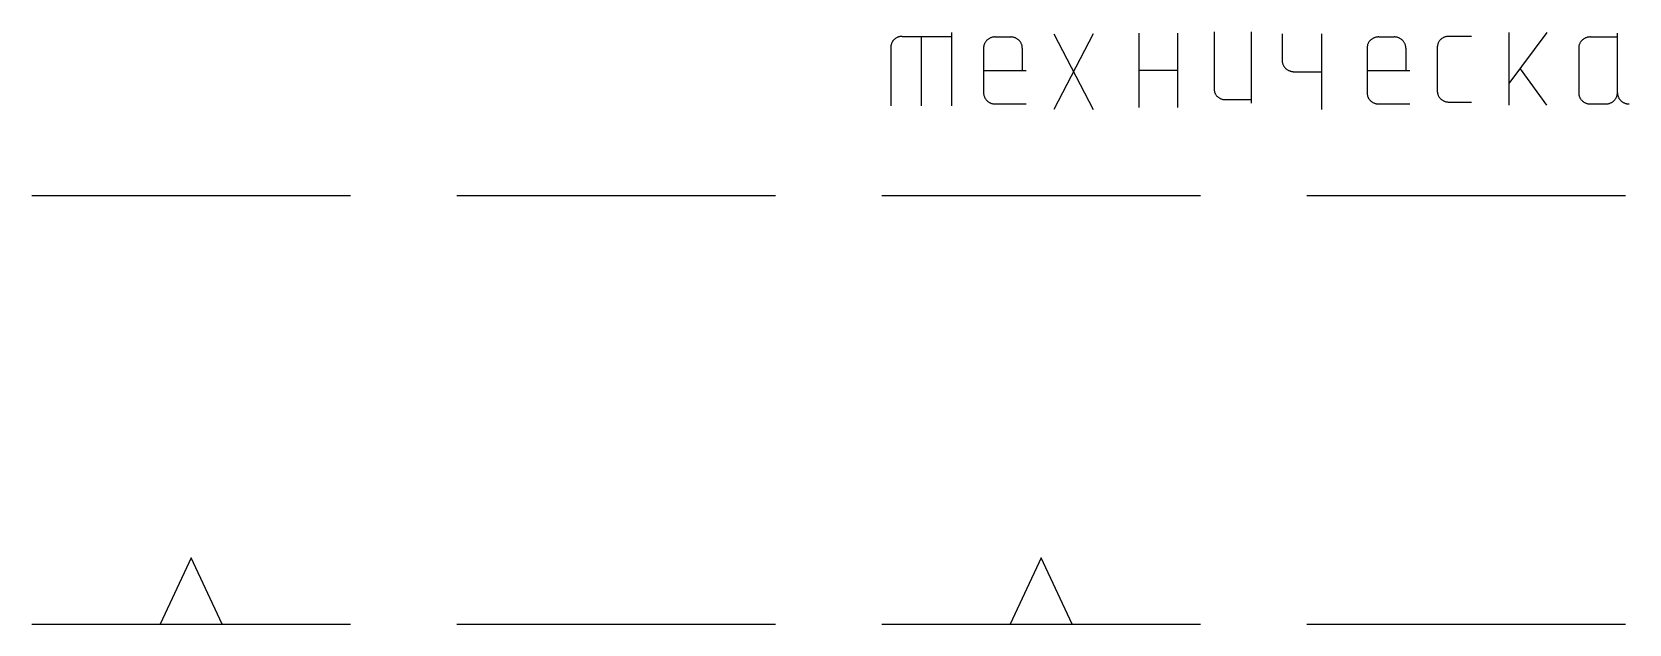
# Model space of a CAD drawing. Extents: x -2918 to -212, y 225 to 5715.
# Drawn here: x -297.89 to -276.4, y 944.57 to 952.55 of the extents above; entities that cross this region are included whole.
import ezdxf

# ---------------------------------------------------------------- set-up
doc = ezdxf.new("R2010")
doc.units = 0
doc.layers.get('0').update_dxf_attribs({"linetype": 'CONTINUOUS'})

# ---------------------------------------------------------------- blocks, each defined once
blk = doc.blocks.new('УСЛ__ОБОЗНАЧЕНИЯ_ГЕО_2')
at = {"color": 18, "linetype": 'CONTINUOUS'}
for p, q in [((189.346, -79.58), (190.011, -79.58)), ((189.601, -79.58), (189.601, -80.514)), ((190.011, -79.53), (190.011, -80.514)), ((190.596, -79.588), (190.805, -79.588)), ((191.916, -79.545), (191.385, -80.566)), ((191.385, -79.545), (191.916, -80.566)), ((192.528, -79.537), (192.528, -80.536)), ((193.048, -79.537), (193.048, -80.536)), ((193.542, -79.521), (193.542, -80.288)), ((194.04, -79.521), (194.04, -80.48)), ((194.456, -79.545), (194.456, -79.903)), ((194.987, -79.545), (194.987, -80.566)), ((195.756, -79.588), (195.964, -79.588)), ((197.508, -79.529), (197.508, -80.508)), ((198.017, -79.529), (197.508, -80.214)), ((198.603, -79.588), (198.967, -79.588)), ((198.967, -80.34), (198.967, -79.538)), ((189.192, -79.727), (189.192, -80.514)), ((190.44, -79.738), (190.44, -80.34)), ((190.961, -79.738), (190.961, -80.039)), ((195.599, -79.738), (195.599, -80.34)), ((196.12, -79.738), (196.12, -80.039)), ((196.544, -79.727), (196.544, -80.317)), ((198.446, -79.738), (198.446, -80.34)), ((190.44, -80.039), (191.013, -80.039)), ((192.528, -80.037), (193.048, -80.037)), ((194.615, -80.056), (194.987, -80.056)), ((195.599, -80.039), (196.173, -80.039)), ((198.017, -80.508), (197.661, -80.018)), ((190.596, -80.49), (191.013, -80.49)), ((193.691, -80.432), (194.04, -80.432)), ((195.756, -80.49), (196.173, -80.49)), ((196.697, -80.465), (197.004, -80.465)), ((198.603, -80.49), (198.811, -80.49)), ((177.639, -81.725), (181.926, -81.725)), ((183.355, -81.725), (187.642, -81.725)), ((189.072, -81.725), (193.359, -81.725)), ((194.788, -81.725), (199.075, -81.725)), ((179.783, -86.6), (179.366, -87.494)), ((180.199, -87.494), (179.783, -86.6)), ((191.215, -86.6), (190.798, -87.494)), ((191.632, -87.494), (191.215, -86.6)), ((177.639, -87.494), (181.926, -87.494)), ((179.366, -87.494), (180.199, -87.494)), ((183.355, -87.494), (187.642, -87.494)), ((189.072, -87.494), (193.359, -87.494)), ((190.798, -87.494), (191.632, -87.494)), ((194.788, -87.494), (199.075, -87.494))]:
    blk.add_line(p, q, dxfattribs=at)
at = {"color": 18, "linetype": 'CONTINUOUS', "flags": 128}
for points in [[(189.346, -79.58), (189.338, -79.58), (189.329, -79.581), (189.322, -79.582), (189.314, -79.583), (189.306, -79.585), (189.298, -79.587), (189.291, -79.59), (189.283, -79.593), (189.276, -79.596), (189.269, -79.599), (189.262, -79.604), (189.255, -79.608), (189.249, -79.612), (189.243, -79.618), (189.237, -79.623), (189.232, -79.629), (189.226, -79.634), (189.221, -79.641), (189.217, -79.647), (189.213, -79.653), (189.209, -79.66), (189.206, -79.667), (189.202, -79.674), (189.2, -79.682), (189.197, -79.689), (189.196, -79.697), (189.194, -79.704), (189.193, -79.712), (189.192, -79.719), (189.192, -79.727)], [(190.596, -79.588), (190.588, -79.588), (190.58, -79.589), (190.572, -79.59), (190.564, -79.591), (190.556, -79.593), (190.548, -79.595), (190.54, -79.598), (190.533, -79.601), (190.525, -79.604), (190.518, -79.608), (190.511, -79.612), (190.505, -79.617), (190.498, -79.622), (190.492, -79.627), (190.486, -79.632), (190.48, -79.638), (190.475, -79.644), (190.47, -79.65), (190.465, -79.657), (190.461, -79.663), (190.457, -79.67), (190.454, -79.677), (190.451, -79.685), (190.448, -79.692), (190.446, -79.7), (190.444, -79.707), (190.442, -79.715), (190.441, -79.723), (190.44, -79.73), (190.44, -79.738)], [(190.961, -79.738), (190.961, -79.73), (190.96, -79.723), (190.959, -79.715), (190.958, -79.707), (190.956, -79.7), (190.954, -79.692), (190.951, -79.685), (190.948, -79.677), (190.944, -79.67), (190.94, -79.663), (190.936, -79.657), (190.931, -79.65), (190.926, -79.644), (190.921, -79.638), (190.915, -79.632), (190.91, -79.627), (190.903, -79.622), (190.897, -79.617), (190.89, -79.612), (190.883, -79.608), (190.876, -79.604), (190.868, -79.601), (190.861, -79.598), (190.853, -79.595), (190.845, -79.593), (190.837, -79.591), (190.829, -79.59), (190.821, -79.589), (190.813, -79.588), (190.805, -79.588)], [(195.756, -79.588), (195.747, -79.588), (195.739, -79.589), (195.731, -79.59), (195.723, -79.591), (195.715, -79.593), (195.707, -79.595), (195.7, -79.598), (195.692, -79.601), (195.685, -79.604), (195.678, -79.608), (195.671, -79.612), (195.664, -79.617), (195.657, -79.622), (195.651, -79.627), (195.645, -79.632), (195.64, -79.638), (195.634, -79.644), (195.629, -79.65), (195.625, -79.657), (195.62, -79.663), (195.616, -79.67), (195.613, -79.677), (195.61, -79.685), (195.607, -79.692), (195.605, -79.7), (195.603, -79.707), (195.601, -79.715), (195.6, -79.723), (195.6, -79.73), (195.599, -79.738)], [(196.12, -79.738), (196.12, -79.73), (196.12, -79.723), (196.119, -79.715), (196.117, -79.707), (196.115, -79.7), (196.113, -79.692), (196.11, -79.685), (196.107, -79.677), (196.103, -79.67), (196.099, -79.663), (196.095, -79.657), (196.091, -79.65), (196.086, -79.644), (196.08, -79.638), (196.075, -79.632), (196.069, -79.627), (196.062, -79.622), (196.056, -79.617), (196.049, -79.612), (196.042, -79.608), (196.035, -79.604), (196.028, -79.601), (196.02, -79.598), (196.012, -79.595), (196.005, -79.593), (195.997, -79.591), (195.989, -79.59), (195.981, -79.589), (195.972, -79.588), (195.964, -79.588)], [(197.004, -79.58), (196.697, -79.58), (196.689, -79.58), (196.681, -79.581), (196.673, -79.582), (196.666, -79.583), (196.658, -79.585), (196.65, -79.587), (196.642, -79.59), (196.635, -79.593), (196.628, -79.596), (196.621, -79.599), (196.614, -79.604), (196.607, -79.608), (196.601, -79.612), (196.595, -79.618), (196.589, -79.623), (196.584, -79.629), (196.578, -79.634), (196.573, -79.641), (196.569, -79.647), (196.565, -79.653), (196.561, -79.66), (196.557, -79.667), (196.554, -79.674), (196.551, -79.682), (196.549, -79.689), (196.547, -79.697), (196.546, -79.704), (196.545, -79.712), (196.544, -79.719), (196.544, -79.727)], [(198.603, -79.588), (198.594, -79.588), (198.586, -79.589), (198.578, -79.59), (198.57, -79.591), (198.562, -79.593), (198.554, -79.595), (198.546, -79.598), (198.539, -79.601), (198.531, -79.604), (198.525, -79.608), (198.517, -79.612), (198.511, -79.617), (198.504, -79.622), (198.498, -79.627), (198.492, -79.632), (198.486, -79.638), (198.481, -79.644), (198.476, -79.65), (198.471, -79.657), (198.467, -79.663), (198.463, -79.67), (198.46, -79.677), (198.457, -79.685), (198.454, -79.692), (198.452, -79.7), (198.45, -79.707), (198.448, -79.715), (198.447, -79.723), (198.447, -79.73), (198.446, -79.738)], [(194.456, -79.903), (194.456, -79.911), (194.457, -79.919), (194.458, -79.927), (194.46, -79.935), (194.462, -79.942), (194.464, -79.95), (194.467, -79.958), (194.47, -79.965), (194.474, -79.972), (194.477, -79.979), (194.482, -79.986), (194.487, -79.993), (194.492, -79.999), (194.497, -80.005), (194.503, -80.011), (194.509, -80.017), (194.515, -80.022), (194.522, -80.027), (194.529, -80.031), (194.536, -80.035), (194.543, -80.039), (194.551, -80.042), (194.558, -80.046), (194.566, -80.048), (194.574, -80.051), (194.582, -80.052), (194.59, -80.054), (194.599, -80.055), (194.607, -80.056), (194.615, -80.056)], [(190.44, -80.34), (190.44, -80.347), (190.441, -80.355), (190.442, -80.363), (190.444, -80.371), (190.446, -80.378), (190.448, -80.386), (190.451, -80.393), (190.454, -80.401), (190.457, -80.408), (190.461, -80.415), (190.465, -80.421), (190.47, -80.428), (190.475, -80.434), (190.48, -80.44), (190.486, -80.446), (190.492, -80.451), (190.498, -80.456), (190.505, -80.461), (190.511, -80.466), (190.518, -80.47), (190.525, -80.474), (190.533, -80.477), (190.54, -80.48), (190.548, -80.483), (190.556, -80.485), (190.564, -80.487), (190.572, -80.488), (190.58, -80.489), (190.588, -80.49), (190.596, -80.49)], [(193.542, -80.288), (193.542, -80.296), (193.542, -80.303), (193.543, -80.311), (193.545, -80.318), (193.547, -80.325), (193.549, -80.333), (193.552, -80.34), (193.555, -80.347), (193.558, -80.354), (193.562, -80.36), (193.566, -80.367), (193.57, -80.373), (193.575, -80.379), (193.58, -80.385), (193.585, -80.39), (193.591, -80.395), (193.597, -80.4), (193.603, -80.405), (193.61, -80.409), (193.617, -80.413), (193.623, -80.417), (193.631, -80.42), (193.637, -80.423), (193.645, -80.425), (193.652, -80.427), (193.66, -80.429), (193.668, -80.43), (193.676, -80.431), (193.683, -80.432), (193.691, -80.432)], [(195.599, -80.34), (195.6, -80.347), (195.6, -80.355), (195.601, -80.363), (195.603, -80.371), (195.605, -80.378), (195.607, -80.386), (195.61, -80.393), (195.613, -80.401), (195.616, -80.408), (195.62, -80.415), (195.625, -80.421), (195.629, -80.428), (195.634, -80.434), (195.64, -80.44), (195.645, -80.446), (195.651, -80.451), (195.657, -80.456), (195.664, -80.461), (195.671, -80.466), (195.678, -80.47), (195.685, -80.474), (195.692, -80.477), (195.7, -80.48), (195.707, -80.483), (195.715, -80.485), (195.723, -80.487), (195.731, -80.488), (195.739, -80.489), (195.747, -80.49), (195.756, -80.49)], [(196.544, -80.317), (196.544, -80.325), (196.545, -80.333), (196.546, -80.34), (196.547, -80.348), (196.549, -80.355), (196.551, -80.363), (196.554, -80.37), (196.557, -80.377), (196.561, -80.384), (196.565, -80.391), (196.569, -80.398), (196.573, -80.404), (196.578, -80.41), (196.584, -80.416), (196.589, -80.422), (196.595, -80.427), (196.601, -80.432), (196.607, -80.437), (196.614, -80.441), (196.621, -80.445), (196.628, -80.449), (196.635, -80.452), (196.642, -80.455), (196.65, -80.458), (196.658, -80.46), (196.666, -80.462), (196.673, -80.463), (196.681, -80.464), (196.689, -80.465), (196.697, -80.465)], [(198.446, -80.34), (198.447, -80.347), (198.447, -80.355), (198.448, -80.363), (198.45, -80.371), (198.452, -80.378), (198.454, -80.386), (198.457, -80.393), (198.46, -80.401), (198.463, -80.408), (198.467, -80.415), (198.471, -80.421), (198.476, -80.428), (198.481, -80.434), (198.486, -80.44), (198.492, -80.446), (198.498, -80.451), (198.504, -80.456), (198.511, -80.461), (198.517, -80.466), (198.525, -80.47), (198.531, -80.474), (198.539, -80.477), (198.546, -80.48), (198.554, -80.483), (198.562, -80.485), (198.57, -80.487), (198.578, -80.488), (198.586, -80.489), (198.594, -80.49), (198.603, -80.49)], [(198.811, -80.49), (198.819, -80.49), (198.827, -80.489), (198.835, -80.488), (198.844, -80.487), (198.851, -80.485), (198.859, -80.483), (198.867, -80.48), (198.875, -80.477), (198.882, -80.474), (198.889, -80.47), (198.896, -80.466), (198.903, -80.461), (198.909, -80.456), (198.916, -80.451), (198.922, -80.446), (198.927, -80.44), (198.932, -80.434), (198.937, -80.428), (198.942, -80.421), (198.946, -80.415), (198.95, -80.408), (198.954, -80.401), (198.957, -80.393), (198.96, -80.386), (198.962, -80.378), (198.964, -80.371), (198.965, -80.363), (198.966, -80.355), (198.967, -80.347), (198.967, -80.34), (198.967, -80.347), (198.968, -80.355), (198.969, -80.363), (198.971, -80.371), (198.973, -80.378), (198.975, -80.386), (198.978, -80.393), (198.981, -80.401), (198.984, -80.408), (198.988, -80.415), (198.992, -80.421), (198.997, -80.428), (199.002, -80.434), (199.008, -80.44), (199.013, -80.446), (199.019, -80.451), (199.025, -80.456), (199.032, -80.461), (199.039, -80.466), (199.045, -80.47), (199.053, -80.474), (199.06, -80.477), (199.068, -80.48), (199.075, -80.483), (199.083, -80.485), (199.091, -80.487), (199.099, -80.488), (199.107, -80.489), (199.115, -80.49), (199.123, -80.49)]]:
    blk.add_lwpolyline(points, dxfattribs=at)

msp = doc.modelspace()

# ---------------------------------------------------------------- block references
msp.add_blockref('УСЛ__ОБОЗНАЧЕНИЯ_ГЕО_2', (-475.527, 1032.066))

doc.saveas('drawing.dxf')
